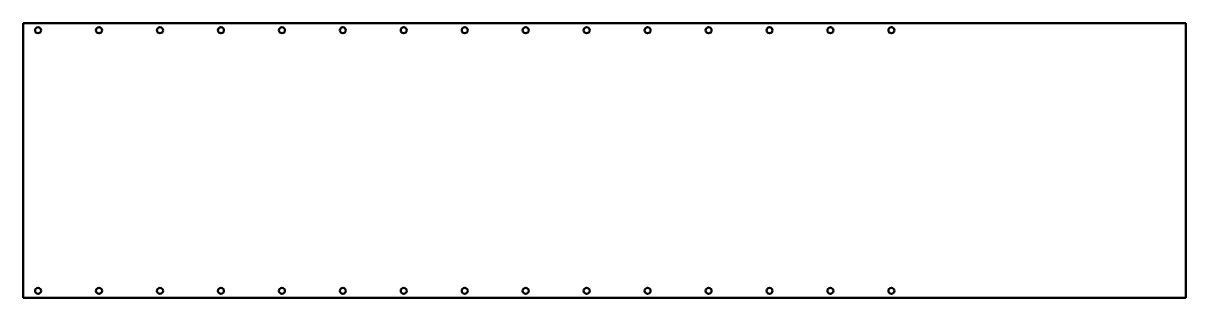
# Model space of a CAD drawing. Header units: millimetres. Extents: x 0 to 1335, y 0 to 316.
import ezdxf

# ---------------------------------------------------------------- set-up
doc = ezdxf.new("R2010")
doc.units = ezdxf.units.MM
doc.layers.add('IV_INTERIOR_PROFILES', color=7, linetype='Continuous', lineweight=50)
doc.layers.add('IV_OUTER_PROFILE', color=7, linetype='Continuous', lineweight=50)

msp = doc.modelspace()

# ---------------------------------------------------------------- linework, layer by layer
at = {"layer": 'IV_INTERIOR_PROFILES'}
for centre in [(17, 307.7), (87, 307.7), (157, 307.7), (227, 307.7), (297, 307.7), (367, 307.7), (437, 307.7), (507, 307.7), (577, 307.7), (647, 307.7), (717, 307.7), (787, 307.7), (857, 307.7), (927, 307.7), (997, 307.7), (17, 8), (87, 8), (157, 8), (227, 8), (297, 8), (367, 8), (437, 8), (507, 8), (577, 8), (647, 8), (717, 8), (787, 8), (857, 8), (927, 8), (997, 8)]:
    msp.add_circle(centre, 3.5, dxfattribs=at)
at = {"layer": 'IV_OUTER_PROFILE'}
for p, q in [((0, 0), (0, 315.7)), ((0, 315.7), (1335, 315.7)), ((1335, 315.7), (1335, 0)), ((0, 0), (1335, 0))]:
    msp.add_line(p, q, dxfattribs=at)

doc.saveas('drawing.dxf')
